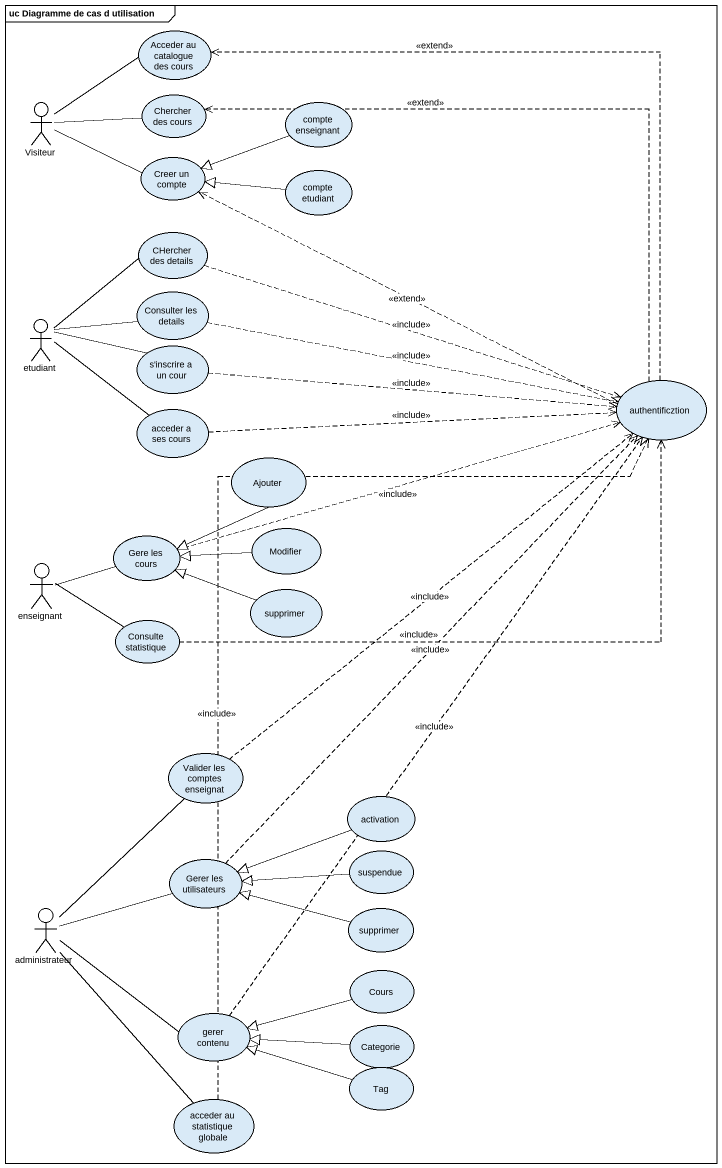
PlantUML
@startuml
mainframe uc Diagramme de cas d utilisation
usecase "Acceder au catalogue des cours" as Acceder_au_catalogue_des
actor Visiteur
usecase "Chercher des cours" as Chercher_des_cours
usecase "compte enseignant" as compte_enseignant
usecase "Creer un compte" as Creer_un_compte
usecase "compte etudiant" as compte_etudiant
usecase "CHercher des details" as CHercher_des_details
usecase "Consulter les details" as Consulter_les_details
actor etudiant
usecase "s'inscrire a un cour" as s_inscrire_a_un_cour
usecase "acceder a ses cours" as acceder_a_ses_cours
usecase authentificztion
usecase Ajouter
usecase Modifier
actor enseignant
usecase "Gere les cours" as Gere_les_cours
usecase supprimer
usecase "Consulte statistique" as Consulte_statistique
usecase "Valider les comptes enseignat" as Valider_les_comptes
usecase activation
usecase "Gerer les utilisateurs" as Gerer_les_utilisateurs
usecase suspendue
actor administrateur
usecase "supprimer" as supprimer_2
usecase Cours
usecase "gerer contenu" as gerer_contenu
usecase Categorie
usecase Tag
usecase "acceder au statistique globale" as acceder_au_statistique
Visiteur -right- Acceder_au_catalogue_des
Visiteur -right- Chercher_des_cours
Visiteur -right- Creer_un_compte
compte_enseignant -left-|> Creer_un_compte
compte_etudiant -left-|> Creer_un_compte
CHercher_des_details .right.> authentificztion : <<include>>
Consulter_les_details .right.> authentificztion : <<include>>
etudiant -up- CHercher_des_details
etudiant -right- Consulter_les_details
etudiant -right- s_inscrire_a_un_cour
etudiant -- acceder_a_ses_cours
s_inscrire_a_un_cour .right.> authentificztion : <<include>>
acceder_a_ses_cours .right.> authentificztion : <<include>>
authentificztion .up.> Acceder_au_catalogue_des : <<extend>>
authentificztion .up.> Chercher_des_cours : <<extend>>
authentificztion .left.> Creer_un_compte : <<extend>>
Ajouter --|> Gere_les_cours
Modifier -left-|> Gere_les_cours
enseignant -right- Gere_les_cours
enseignant -right- Consulte_statistique
Gere_les_cours .right.> authentificztion : <<include>>
supprimer -left-|> Gere_les_cours
Consulte_statistique .right.> authentificztion : <<include>>
Valider_les_comptes .up.> authentificztion : <<include>>
activation -left-|> Gerer_les_utilisateurs
Gerer_les_utilisateurs .up.> authentificztion : <<include>>
suspendue -left-|> Gerer_les_utilisateurs
administrateur -up- Valider_les_comptes
administrateur -right- Gerer_les_utilisateurs
administrateur -right- gerer_contenu
administrateur -- acceder_au_statistique
supprimer_2 -left-|> Gerer_les_utilisateurs
Cours -left-|> gerer_contenu
gerer_contenu .up.> authentificztion : <<include>>
Categorie -left-|> gerer_contenu
Tag -left-|> gerer_contenu
acceder_au_statistique .up.> authentificztion : <<include>>
@enduml
